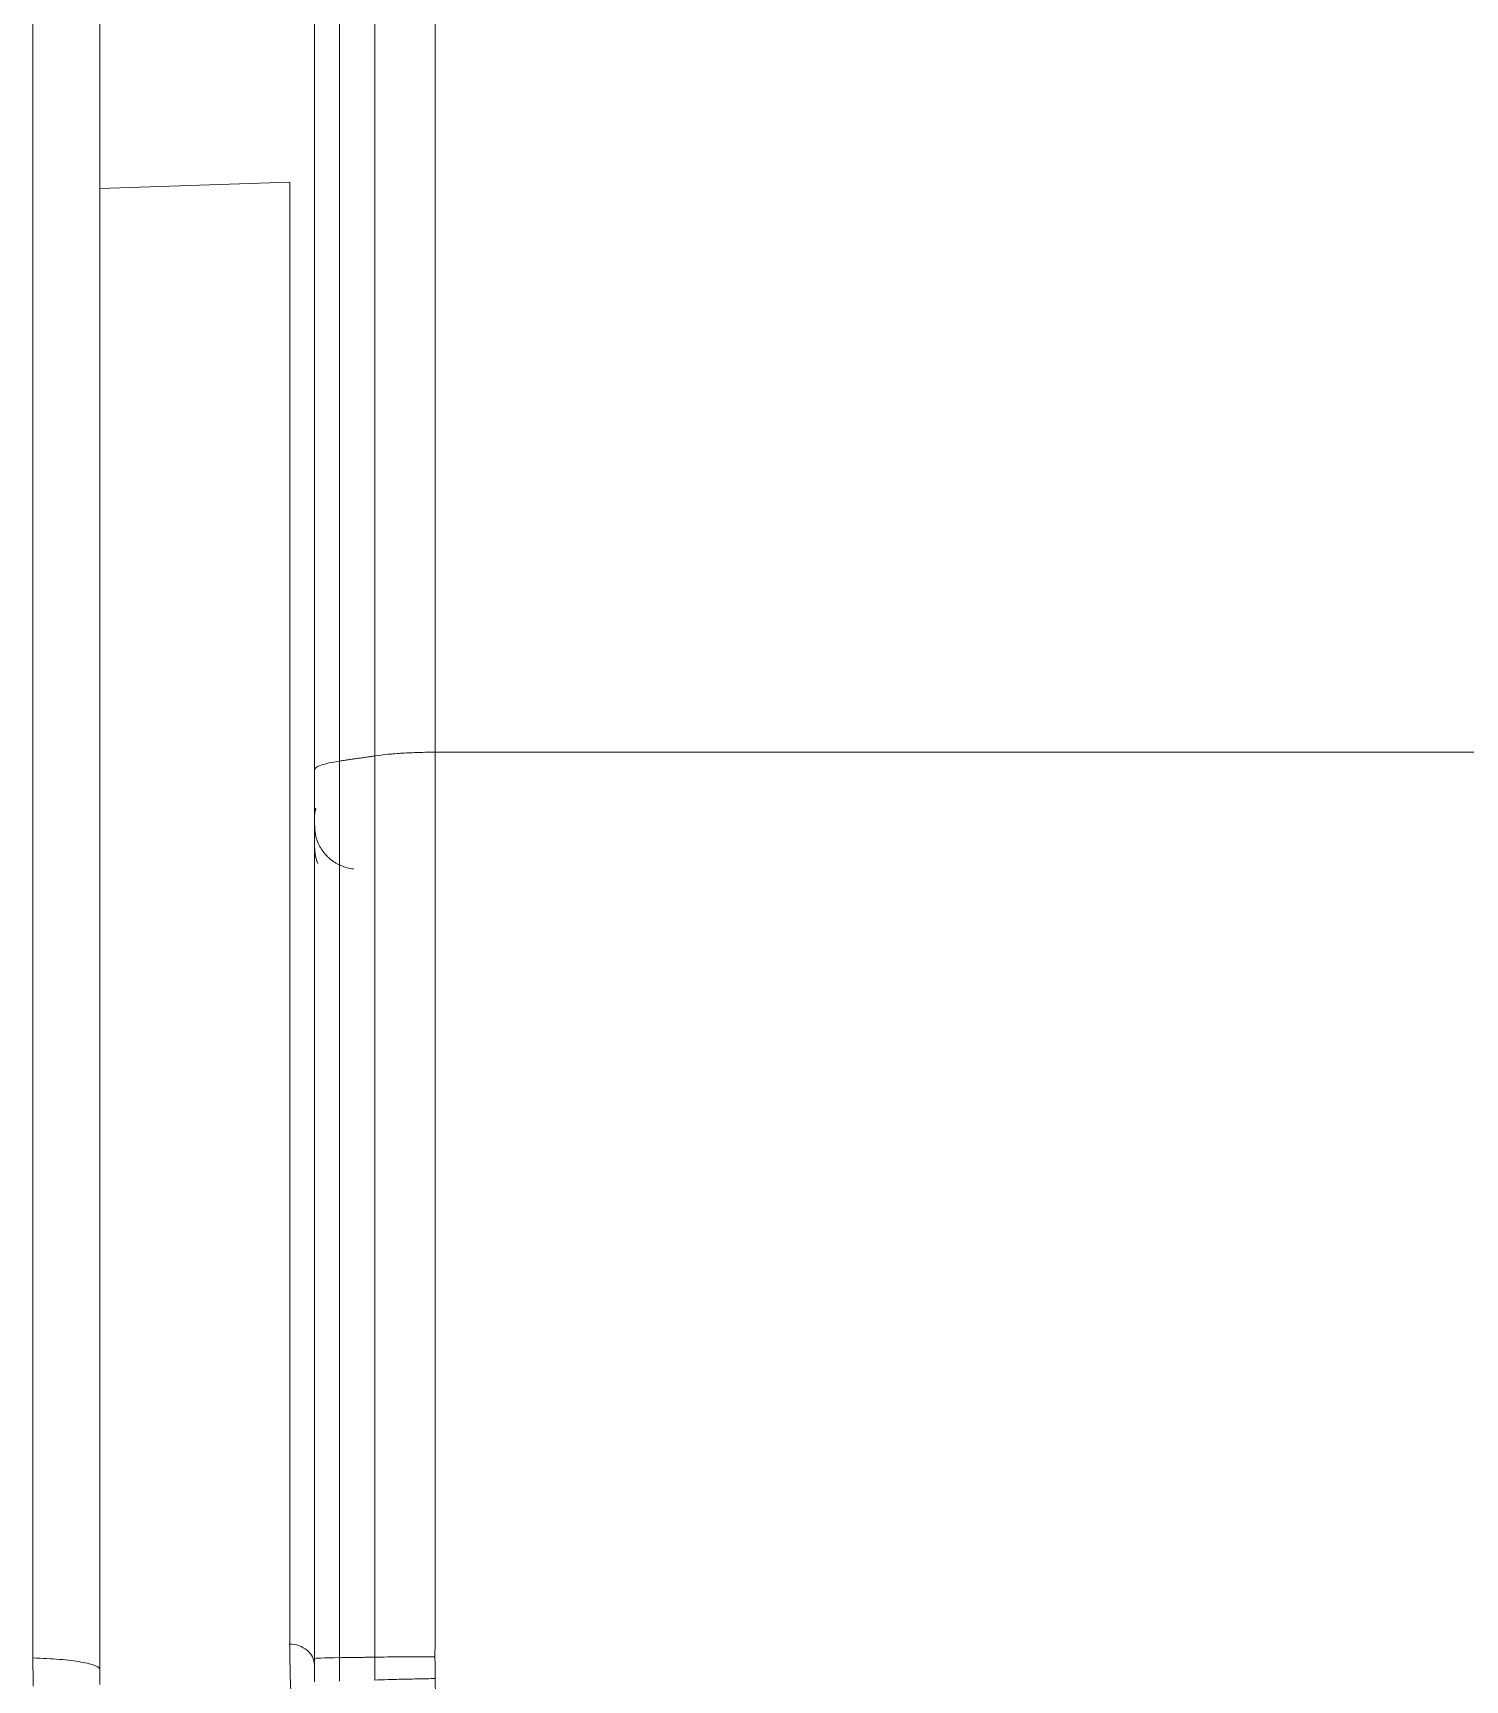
# Model space of a CAD drawing. Header units: inches. Extents: x 3778 to 56227, y -16914 to 35091.
# Drawn here: x 46685.06 to 46701.92, y -10634.48 to -10615.09 of the extents above; entities that cross this region are included whole.
import ezdxf

# ---------------------------------------------------------------- set-up
doc = ezdxf.new("R2010")
doc.units = ezdxf.units.IN
doc.header["$LTSCALE"] = 100
doc.header["$MEASUREMENT"] = 0
doc.layers.add('2-con', color=2, linetype='Continuous')
doc.layers.add('mark-B', color=2, linetype='Continuous', lineweight=20)

# ---------------------------------------------------------------- blocks, each defined once
blk = doc.blocks.new('무풍1way 일반')
at = {"layer": 'mark-B'}
for p, q in [((440.677, -425.6), (440.677, -425.603)), ((440.973, -433.155), (443.206, -433.077))]:
    blk.add_line(p, q, dxfattribs=at)
for centre, major_axis, ratio, start_param, end_param in [((439.676, -415.779), (1.004, 0), 0.014651, 5.497812, 6.283178), ((440.175, -425.326), (-0.502, 0), 0.989132, 3.141593, 3.539222)]:
    blk.add_ellipse(centre, major_axis=major_axis, ratio=ratio, start_param=start_param, end_param=end_param, dxfattribs=at)
for points, knots in [([(439.257, -415.543), (439.257, -415.501), (439.256, -415.459), (439.255, -415.375), (439.252, -415.249), (439.247, -415.123), (439.235, -414.872), (439.224, -414.705), (439.179, -414.206), (439.092, -413.543), (438.952, -412.889), (438.848, -412.482), (438.827, -412.4), (438.782, -412.238), (438.759, -412.157), (438.687, -411.916), (438.636, -411.756), (438.474, -411.28), (438.353, -410.967), (438.153, -410.504), (438.083, -410.351), (437.938, -410.049), (437.862, -409.899), (437.627, -409.456), (437.458, -409.168), (437.098, -408.605), (436.905, -408.331), (436.7, -408.065)], [0, 0, 0, 0, 0.015625, 0.015625, 0.03125, 0.0625, 0.0625, 0.125, 0.125, 0.25, 0.375, 0.375, 0.40625, 0.40625, 0.4375, 0.4375, 0.5, 0.5, 0.625, 0.625, 0.6875, 0.6875, 0.75, 0.75, 0.875, 0.875, 1, 1, 1, 1]), ([(440.88, -414.396), (440.883, -414.42), (440.887, -414.45), (440.894, -414.52), (440.898, -414.561), (440.905, -414.629), (440.907, -414.653), (440.912, -414.704), (440.914, -414.731), (440.922, -414.814), (440.927, -414.875), (440.941, -415.07), (440.95, -415.22), (440.961, -415.472), (440.964, -415.561), (440.967, -415.702), (440.968, -415.75), (440.969, -415.848), (440.97, -415.899), (440.971, -415.95)], [0, 0, 0, 0, 0.125, 0.125, 0.25, 0.25, 0.3125, 0.3125, 0.375, 0.375, 0.5, 0.5, 0.75, 0.75, 0.875, 0.875, 0.9375, 0.9375, 1, 1, 1, 1]), ([(439.967, -415.526), (439.921, -415.528), (439.87, -415.529), (439.76, -415.532), (439.702, -415.534), (439.581, -415.537), (439.517, -415.538), (439.389, -415.541), (439.323, -415.542), (439.257, -415.543)], [0, 0, 0, 0, 0.25, 0.25, 0.5, 0.5, 0.75, 0.75, 1, 1, 1, 1]), ([(439.26, -415.8), (439.26, -415.757), (439.259, -415.714), (439.259, -415.629), (439.258, -415.586), (439.257, -415.543)], [0, 0, 0, 0, 0.5, 0.5, 1, 1, 1, 1]), ([(439.967, -415.526), (439.968, -415.571), (439.969, -415.616), (439.969, -415.706), (439.97, -415.751), (439.97, -415.795)], [0, 0, 0, 0, 0.5, 0.5, 1, 1, 1, 1]), ([(440.386, -415.789), (440.386, -415.743), (440.385, -415.698), (440.385, -415.606), (440.384, -415.56), (440.383, -415.514)], [0, 0, 0, 0, 0.5, 0.5, 1, 1, 1, 1]), ([(440.677, -415.506), (440.678, -415.541), (440.678, -415.576), (440.679, -415.646), (440.68, -415.681), (440.68, -415.716)], [0, 0, 0, 0, 0.5, 0.5, 1, 1, 1, 1]), ([(440.68, -415.706), (440.681, -415.738), (440.689, -415.769), (440.718, -415.828), (440.739, -415.854), (440.793, -415.899), (440.825, -415.917), (440.895, -415.943), (440.933, -415.95), (440.971, -415.95)], [0, 0, 0, 0, 0.25, 0.25, 0.5, 0.5, 0.75, 0.75, 1, 1, 1, 1]), ([(443.993, -415.786), (443.938, -415.785), (443.884, -415.782), (443.779, -415.776), (443.728, -415.773), (443.632, -415.765), (443.587, -415.76), (443.502, -415.749), (443.463, -415.744), (443.392, -415.732), (443.36, -415.725), (443.305, -415.711), (443.282, -415.704), (443.244, -415.689), (443.23, -415.682), (443.211, -415.666), (443.206, -415.658), (443.206, -415.651)], [0, 0, 0, 0, 0.125, 0.125, 0.25, 0.25, 0.375, 0.375, 0.5, 0.5, 0.625, 0.625, 0.75, 0.75, 0.875, 0.875, 1, 1, 1, 1]), ([(443.993, -415.786), (443.938, -415.785), (443.884, -415.782), (443.779, -415.776), (443.728, -415.773), (443.632, -415.765), (443.587, -415.76), (443.502, -415.749), (443.463, -415.744), (443.392, -415.732), (443.36, -415.725), (443.305, -415.711), (443.282, -415.704), (443.244, -415.689), (443.23, -415.682), (443.211, -415.666), (443.206, -415.658), (443.206, -415.651)], [0, 0, 0, 0, 0.125, 0.125, 0.25, 0.25, 0.375, 0.375, 0.5, 0.5, 0.625, 0.625, 0.75, 0.75, 0.875, 0.875, 1, 1, 1, 1]), ([(439.257, -426.445), (439.257, -426.004), (439.257, -425.563), (439.257, -424.68), (439.258, -424.238), (439.258, -423.353), (439.258, -422.911), (439.258, -422.024), (439.258, -421.581), (439.258, -420.693), (439.258, -420.249), (439.258, -419.36), (439.259, -418.915), (439.259, -417.581), (439.259, -416.69), (439.26, -415.8)], [0, 0, 0, 0, 0.125, 0.125, 0.25, 0.25, 0.375, 0.375, 0.5, 0.5, 0.625, 0.625, 0.75, 0.75, 1, 1, 1, 1]), ([(439.97, -415.796), (439.923, -415.796), (439.872, -415.797), (439.763, -415.798), (439.705, -415.798), (439.583, -415.799), (439.52, -415.799), (439.391, -415.8), (439.325, -415.8), (439.26, -415.8)], [0, 0, 0, 0, 0.25, 0.25, 0.5, 0.5, 0.75, 0.75, 1, 1, 1, 1]), ([(439.97, -415.795), (439.969, -416.683), (439.969, -417.57), (439.969, -418.899), (439.968, -419.343), (439.968, -420.228), (439.968, -420.671), (439.968, -421.555), (439.968, -421.997), (439.968, -422.88), (439.968, -423.321), (439.967, -424.644), (439.967, -425.524), (439.967, -426.402)], [0, 0, 0, 0, 0.25, 0.25, 0.375, 0.375, 0.5, 0.5, 0.625, 0.625, 0.75, 0.75, 1, 1, 1, 1]), ([(440.383, -426.34), (440.383, -425.467), (440.383, -424.592), (440.384, -423.276), (440.384, -422.837), (440.384, -421.959), (440.384, -421.519), (440.384, -420.639), (440.384, -420.199), (440.384, -419.318), (440.385, -418.877), (440.385, -417.996), (440.385, -417.554), (440.385, -416.672), (440.385, -416.231), (440.386, -415.789)], [0, 0, 0, 0, 0.25, 0.25, 0.375, 0.375, 0.5, 0.5, 0.625, 0.625, 0.75, 0.75, 0.875, 0.875, 1, 1, 1, 1]), ([(440.68, -415.785), (440.68, -415.943), (440.68, -416.101), (440.679, -416.416), (440.679, -416.574), (440.679, -417.047), (440.679, -417.363), (440.679, -417.678)], [0, 0, 0, 0, 0.25, 0.25, 0.5, 0.5, 1, 1, 1, 1]), ([(440.97, -415.95), (440.97, -416.12), (440.97, -416.3), (440.97, -416.681), (440.97, -417.082), (440.97, -417.524), (440.97, -417.87), (440.97, -417.989), (440.97, -418.14), (440.97, -418.17), (440.97, -418.231), (440.97, -418.322), (440.97, -418.415), (440.969, -418.726), (440.969, -418.981), (440.969, -419.503), (440.969, -419.771), (440.969, -420.318), (440.969, -420.599), (440.969, -420.957), (440.969, -421.029), (440.969, -421.173), (440.969, -421.246), (440.969, -421.463), (440.969, -421.608), (440.969, -422.045), (440.969, -422.632), (440.968, -423.226), (440.968, -423.674), (440.968, -423.823), (440.968, -424.049), (440.968, -424.124), (440.968, -424.274), (440.968, -424.349), (440.968, -424.723), (440.968, -425.019), (440.968, -425.605), (440.968, -425.896), (440.968, -426.47), (440.968, -426.79), (440.968, -427.106), (440.968, -427.176), (440.968, -427.211), (440.968, -427.316), (440.968, -427.386), (440.968, -427.592), (440.968, -427.728), (440.968, -428.131), (440.968, -428.652), (440.968, -429.145), (440.968, -429.503), (440.968, -429.679), (440.968, -429.852), (440.968, -429.965), (440.968, -430.022), (440.968, -430.299), (440.968, -430.51), (440.968, -430.91), (440.968, -431.099), (440.968, -431.455), (440.968, -431.623), (440.968, -431.818), (440.968, -431.856), (440.968, -431.912), (440.968, -431.931), (440.968, -431.968), (440.968, -431.986), (440.968, -432.076), (440.968, -432.145), (440.968, -432.34), (440.968, -432.574), (440.968, -432.756), (440.968, -432.872), (440.968, -432.925), (440.968, -432.97), (440.968, -432.999), (440.968, -433.012), (440.968, -433.074), (440.968, -433.11), (440.968, -433.147), (440.968, -433.155), (440.968, -433.155)], [0, 0, 0, 0, 0.037383, 0.037383, 0.074767, 0.11215, 0.11215, 0.130842, 0.130842, 0.135515, 0.135515, 0.140188, 0.149534, 0.149534, 0.186917, 0.186917, 0.224301, 0.224301, 0.261684, 0.261684, 0.27103, 0.27103, 0.280376, 0.280376, 0.299068, 0.299068, 0.336451, 0.373835, 0.373835, 0.392526, 0.392526, 0.401872, 0.401872, 0.411218, 0.411218, 0.448602, 0.448602, 0.485985, 0.485985, 0.523369, 0.528042, 0.528042, 0.532714, 0.532714, 0.54206, 0.54206, 0.560752, 0.560752, 0.598136, 0.635519, 0.635519, 0.654211, 0.663557, 0.663557, 0.672903, 0.672903, 0.710286, 0.710286, 0.747669, 0.747669, 0.785053, 0.785053, 0.794399, 0.794399, 0.799072, 0.799072, 0.803745, 0.803745, 0.822436, 0.822436, 0.85982, 0.897203, 0.897203, 0.915895, 0.925241, 0.925241, 0.934587, 0.934587, 0.97197, 0.97197, 1, 1, 1, 1]), ([(443.993, -415.786), (443.993, -416.61), (443.993, -417.433), (443.993, -419.08), (443.993, -419.903), (443.993, -422.373), (443.993, -424.018), (443.993, -428.954), (443.993, -432.242), (443.993, -435.528)], [0, 0, 0, 0, 0.125, 0.125, 0.25, 0.25, 0.5, 0.5, 1, 1, 1, 1]), ([(443.993, -415.786), (443.993, -416.61), (443.993, -417.433), (443.993, -419.08), (443.993, -419.903), (443.993, -422.373), (443.993, -424.018), (443.993, -428.954), (443.993, -432.242), (443.993, -435.528)], [0, 0, 0, 0, 0.125, 0.125, 0.25, 0.25, 0.5, 0.5, 1, 1, 1, 1]), ([(440.679, -417.001), (440.679, -417.304), (440.679, -417.621), (440.679, -418.015), (440.679, -418.076), (440.679, -418.139)], [0, 0, 0, 0, 0.84397, 0.84397, 1, 1, 1, 1]), ([(440.679, -419.036), (440.678, -420.055), (440.678, -421.073), (440.678, -422.597), (440.678, -423.105), (440.678, -424.119), (440.678, -424.625), (440.678, -425.131)], [0, 0, 0, 0, 0.5, 0.5, 0.75, 0.75, 1, 1, 1, 1]), ([(440.678, -425.326), (440.678, -425.316), (440.678, -425.302), (440.678, -425.272), (440.678, -425.255), (440.678, -425.235), (440.678, -425.221), (440.678, -425.214), (440.678, -425.176), (440.678, -425.141), (440.678, -425.081), (440.678, -425.061), (440.678, -425.028), (440.678, -425.016), (440.678, -424.993), (440.678, -424.982), (440.678, -424.922), (440.678, -424.871), (440.678, -424.79), (440.678, -424.763), (440.678, -424.706), (440.678, -424.677), (440.678, -424.589), (440.678, -424.53), (440.678, -424.438), (440.678, -424.407), (440.678, -424.345), (440.678, -424.314), (440.678, -424.283)], [0, 0, 0, 0, 0.125, 0.125, 0.1875, 0.21875, 0.21875, 0.25, 0.25, 0.375, 0.375, 0.4375, 0.4375, 0.46875, 0.46875, 0.5, 0.5, 0.625, 0.625, 0.6875, 0.6875, 0.75, 0.75, 0.875, 0.875, 0.9375, 0.9375, 1, 1, 1, 1]), ([(440.219, -425.072), (440.245, -425.074), (440.295, -425.084), (440.344, -425.1), (440.379, -425.116), (440.391, -425.121), (440.414, -425.133), (440.425, -425.139), (440.458, -425.16), (440.479, -425.175), (440.508, -425.2), (440.518, -425.209), (440.536, -425.227), (440.545, -425.236), (440.57, -425.266), (440.586, -425.286), (440.606, -425.319), (440.613, -425.33), (440.625, -425.353), (440.63, -425.364), (440.646, -425.4), (440.654, -425.424), (440.661, -425.449)], [0, 0, 0, 0, 0.125, 0.25, 0.25, 0.3125, 0.3125, 0.375, 0.375, 0.5, 0.5, 0.5625, 0.5625, 0.625, 0.625, 0.75, 0.75, 0.8125, 0.8125, 0.875, 0.875, 1, 1, 1, 1]), ([(440.677, -426.163), (440.677, -426.093), (440.677, -425.91), (440.677, -425.719), (440.677, -425.646), (440.677, -425.639)], [0, 0, 0, 0, 0.327521, 0.934313, 1, 1, 1, 1]), ([(440.677, -425.687), (440.677, -425.692), (440.677, -425.703), (440.676, -425.718), (440.674, -425.733), (440.672, -425.746), (440.669, -425.757), (440.666, -425.768), (440.664, -425.777), (440.662, -425.783), (440.661, -425.785)], [0, 0, 0, 0, 0.169412, 0.326134, 0.470166, 0.601509, 0.720163, 0.826129, 0.919407, 1, 1, 1, 1]), ([(440.677, -426.159), (440.677, -426.099), (440.677, -426.041), (440.677, -425.957), (440.677, -425.931), (440.677, -425.904)], [0, 0, 0, 0, 0.670016, 0.670016, 1, 1, 1, 1]), ([(440.677, -426.236), (440.677, -426.246), (440.671, -426.255), (440.645, -426.274), (440.626, -426.284), (440.576, -426.301), (440.544, -426.31), (440.472, -426.326), (440.43, -426.333), (440.383, -426.34)], [0, 0, 0, 0, 0.25, 0.25, 0.5, 0.5, 0.75, 0.75, 1, 1, 1, 1]), ([(439.967, -426.402), (439.921, -426.409), (439.87, -426.415), (439.761, -426.425), (439.702, -426.43), (439.581, -426.437), (439.518, -426.44), (439.389, -426.444), (439.323, -426.445), (439.257, -426.445)], [0, 0, 0, 0, 0.25, 0.25, 0.5, 0.5, 0.75, 0.75, 1, 1, 1, 1]), ([(439.967, -426.402), (439.967, -432.201), (439.968, -437.993), (439.969, -446.67), (439.969, -449.561), (439.969, -455.338), (439.969, -458.225), (439.969, -461.11)], [0, 0, 0, 0, 0.5, 0.5, 0.75, 0.75, 1, 1, 1, 1]), ([(440.385, -461.204), (440.385, -460.841), (440.385, -460.479), (440.385, -459.755), (440.385, -458.668), (440.385, -457.581), (440.385, -455.406), (440.385, -453.956), (440.385, -449.603), (440.385, -446.7), (440.384, -437.984), (440.383, -432.166), (440.383, -426.34)], [0, 0, 0, 0, 0.03125, 0.03125, 0.0625, 0.125, 0.125, 0.25, 0.25, 0.5, 0.5, 1, 1, 1, 1]), ([(439.259, -461.162), (439.259, -458.277), (439.259, -455.389), (439.259, -449.61), (439.259, -446.719), (439.258, -438.039), (439.257, -432.246), (439.257, -426.445)], [0, 0, 0, 0, 0.25, 0.25, 0.5, 0.5, 1, 1, 1, 1]), ([(440.677, -431.402), (440.677, -431.358), (440.677, -431.312), (440.677, -431.237), (440.677, -431.199), (440.677, -431.158), (440.677, -431.131), (440.677, -431.117), (440.677, -431.047), (440.677, -430.989), (440.677, -430.9), (440.677, -430.87), (440.677, -430.824), (440.677, -430.809), (440.677, -430.778), (440.677, -430.762), (440.677, -430.686), (440.677, -430.624), (440.677, -430.533), (440.677, -430.502), (440.677, -430.442), (440.677, -430.412), (440.677, -430.324), (440.677, -430.267), (440.677, -430.186), (440.677, -430.159), (440.677, -430.107), (440.677, -430.082), (440.677, -430.058)], [0, 0, 0, 0, 0.125, 0.125, 0.1875, 0.21875, 0.21875, 0.25, 0.25, 0.375, 0.375, 0.4375, 0.4375, 0.46875, 0.46875, 0.5, 0.5, 0.625, 0.625, 0.6875, 0.6875, 0.75, 0.75, 0.875, 0.875, 0.9375, 0.9375, 1, 1, 1, 1]), ([(440.677, -431.402), (440.677, -432.271), (440.678, -433.141), (440.678, -434.021), (440.678, -434.031), (440.678, -434.042)], [0, 0, 0, 0, 0.987897, 0.987897, 1, 1, 1, 1]), ([(440.678, -434.881), (440.678, -434.901), (440.678, -434.921), (440.678, -434.965), (440.678, -434.989), (440.678, -435.037), (440.678, -435.06), (440.678, -435.13), (440.678, -435.176), (440.678, -435.242), (440.678, -435.264), (440.678, -435.296), (440.678, -435.307), (440.678, -435.328), (440.678, -435.38), (440.678, -435.469), (440.678, -435.539), (440.678, -435.572)], [0, 0, 0, 0, 0.076424, 0.076424, 0.168782, 0.168782, 0.261139, 0.261139, 0.445854, 0.445854, 0.538212, 0.538212, 0.584391, 0.584391, 0.63057, 0.815285, 1, 1, 1, 1])]:
    blk.add_open_spline(points, degree=3, knots=knots, dxfattribs=at)
for points, degree in [([(440.68, -415.785), (440.68, -415.694), (440.679, -415.603), (440.677, -415.512)], 3), ([(443.205, -415.475), (443.206, -415.534), (443.206, -415.592), (443.206, -415.651)], 3), ([(443.205, -415.475), (443.206, -415.534), (443.206, -415.592), (443.206, -415.651)], 3), ([(443.99, -415.454), (443.992, -415.565), (443.993, -415.676), (443.993, -415.786)], 3), ([(443.99, -415.454), (443.992, -415.565), (443.993, -415.676), (443.993, -415.786)], 3), ([(443.206, -417.223), (443.206, -416.699), (443.206, -416.175), (443.206, -415.651)], 3), ([(443.206, -417.223), (443.206, -416.699), (443.206, -416.175), (443.206, -415.651)], 3), ([(439.97, -415.795), (440.386, -415.789)], 1), ([(443.206, -435.562), (443.206, -429.457), (443.206, -423.344), (443.206, -417.223)], 3), ([(443.206, -435.562), (443.206, -429.457), (443.206, -423.344), (443.206, -417.223)], 3), ([(440.679, -417.678), (440.679, -417.821), (440.679, -417.964), (440.679, -418.107)], 3), ([(440.679, -418.422), (440.679, -418.318), (440.679, -418.213), (440.679, -418.109)], 3), ([(440.679, -419.036), (440.679, -418.831), (440.679, -418.626), (440.679, -418.421)], 3), ([(440.679, -418.422), (440.679, -418.671), (440.679, -418.92), (440.679, -419.169)], 3), ([(440.661, -425.449), (440.672, -425.498), (440.677, -425.549), (440.677, -425.6)], 3), ([(440.677, -425.603), (440.678, -425.51), (440.678, -425.418), (440.678, -425.326)], 3), ([(440.678, -425.417), (440.678, -425.398)], 1), ([(440.677, -425.603), (440.677, -425.63), (440.677, -425.658), (440.677, -425.686)], 3), ([(440.677, -425.686), (440.677, -425.686), (440.677, -425.686), (440.677, -425.687)], 3), ([(440.677, -426.155), (440.677, -426.182), (440.677, -426.209), (440.677, -426.236)], 3), ([(440.678, -434), (440.677, -431.414), (440.677, -428.826), (440.677, -426.236)], 3), ([(439.967, -426.402), (440.383, -426.34)], 1), ([(439.257, -426.445), (292.838, -426.445), (146.419, -426.445), (0, -426.445)], 3), ([(440.677, -431.357), (440.677, -431.327), (440.677, -431.305)], 2), ([(440.678, -434.068), (440.678, -434.046), (440.678, -434.023), (440.678, -434)], 3), ([(440.678, -434.908), (440.678, -434.628), (440.678, -434.348), (440.678, -434.068)], 3), ([(440.678, -434.91), (440.678, -434.909), (440.678, -434.909), (440.678, -434.908)], 3)]:
    blk.add_open_spline(points, degree=degree, dxfattribs=at)
blk = doc.blocks.new('dpdjzjs')
at = {"layer": 'mark-B', "rotation": 180}
blk.add_blockref('무풍1way 일반', (183099.915, 90780.439), dxfattribs=at)

msp = doc.modelspace()

# ---------------------------------------------------------------- block references
at = {"layer": '2-con'}
msp.add_blockref('dpdjzjs', (-135970.865, -101830.442), dxfattribs=at)

doc.saveas('drawing.dxf')
